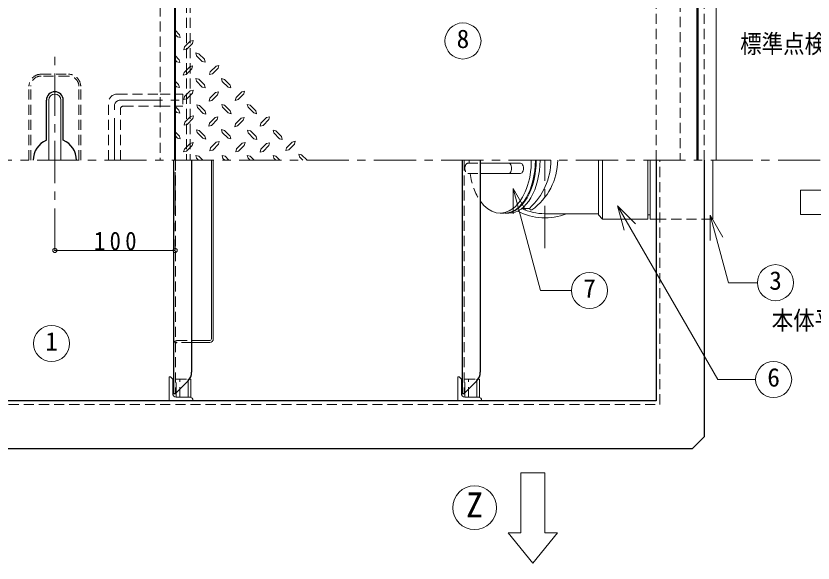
# Model space of a CAD drawing. Units: millimetres at full size, sheet at 1:7; details may follow other scales. Extents: x -1487 to 1348, y -983 to 984.
# Drawn here: x -312 to 351, y 224 to 679 of the extents above; entities that cross this region are included whole.
import ezdxf
from ezdxf.enums import TextEntityAlignment as Align

# ---------------------------------------------------------------- set-up
doc = ezdxf.new("R2010")
doc.units = ezdxf.units.MM
doc.header["$LTSCALE"] = 7
doc.header["$PDMODE"] = 32
doc.header["$PDSIZE"] = 3.5
doc.linetypes.add('CHAIN1', pattern=[8, 5, -1, 1, -1])
doc.linetypes.add('DASHED1', pattern=[1.8, 1.2, -0.6])
doc.layers.add('0-A', color=4, linetype='Continuous', lineweight=9)
doc.styles.add('ＭＳ ゴシック', font='')
doc.styles.get('ＭＳ ゴシック').set_extended_font_data('MS Gothic')

msp = doc.modelspace()

# ---------------------------------------------------------------- linework, layer by layer
at = {"layer": '0-A', "color": 7, "lineweight": 18}
for p, q in [((270.143, 808.513), (270.143, 558.513)), ((255.143, 793.513), (255.143, 558.513)), ((-284.857, 558.513), (-284.857, 608.513)), ((-274.857, 558.513), (-274.857, 608.513)), ((172.143, 558.513), (172.143, 513.013)), ((175.643, 558.513), (175.643, 509.513)), ((213.143, 558.513), (213.143, 509.513)), ((215.143, 558.513), (215.143, 509.513)), ((267.143, 509.513), (267.143, 558.513)), ((101.373, 534.989), (111.873, 516.802)), ((101.373, 534.989), (101.373, 513.989)), ((101.373, 534.989), (124.102, 450.164)), ((108.512, 518.513), (114.805, 518.513)), ((188.027, 520.552), (202.876, 505.703)), ((188.027, 520.552), (193.462, 500.267)), ((188.027, 520.552), (271.394, 376.155)), ((93.8, 514.485), (90.44, 514.485)), ((97.689, 514.485), (94.507, 514.485)), ((127.643, 514.013), (172.143, 514.013)), ((172.143, 513.013), (175.643, 509.513)), ((265.101, 512.859), (275.601, 494.673)), ((265.101, 512.859), (265.101, 491.859)), ((265.101, 512.859), (280.156, 456.674)), ((175.643, 509.513), (213.143, 509.513)), ((215.143, 509.513), (220.143, 509.513)), ((260.143, 509.513), (267.143, 509.513)), ((304.395, 456.674), (280.156, 456.674)), ((149.764, 450.164), (124.102, 450.164)), ((-184.857, 358.513), (-184.857, 378.513)), ((55.143, 358.513), (55.143, 378.513)), ((-181.857, 364.513), (-181.857, 375.513)), ((-168.864, 361.513), (-168.864, 375.33)), ((-166.707, 376.513), (-167.899, 376.513)), ((-166.707, 361.513), (-166.707, 376.513)), ((58.143, 364.513), (58.143, 375.513)), ((71.136, 361.513), (71.136, 375.33)), ((73.293, 376.513), (72.101, 376.513)), ((73.293, 361.513), (73.293, 376.513)), ((302.812, 376.155), (271.394, 376.155)), ((-178.857, 361.513), (-178.857, 365.268)), ((61.143, 361.513), (61.143, 365.268)), ((-178.857, 361.513), (-166.707, 361.513)), ((61.143, 361.513), (73.293, 361.513))]:
    msp.add_line(p, q, dxfattribs=at)
at = {"layer": '0-A', "color": 1, "lineweight": 40}
msp.add_line((-179.857, 558.513), (-179.857, 792.513), dxfattribs=at)
at = {"layer": '0-A', "color": 5, "lineweight": 25}
for p, q in [((254.143, 558.513), (254.143, 792.513)), ((-286.857, 575.096), (-286.857, 608.513)), ((-272.857, 575.096), (-272.857, 608.513)), ((-181.107, 558.513), (-181.107, 364.513)), ((-166.107, 558.513), (-166.107, 382.225)), ((58.893, 558.513), (58.893, 364.513)), ((73.893, 558.513), (73.893, 382.225)), ((220.143, 558.513), (220.143, 358.513)), ((260.143, 558.513), (260.143, 328.513)), ((-169.013, 375.177), (-179.607, 364.513)), ((70.987, 375.177), (60.393, 364.513)), ((220.143, 358.513), (-579.857, 358.513)), ((-181.107, 364.513), (-179.612, 364.513)), ((58.893, 364.513), (60.388, 364.513)), ((260.143, 328.513), (250.143, 318.513)), ((250.143, 318.513), (-609.857, 318.513))]:
    msp.add_line(p, q, dxfattribs=at)
at = {"layer": '0-A', "linetype": 'DASHED1'}
for p, q in [((260.143, 558.513), (260.143, 788.513)), ((240.143, 778.513), (240.143, 558.513)), ((220.143, 558.513), (220.143, 758.513)), ((-170.357, 752.513), (-170.357, 558.513)), ((-192.357, 613.513), (-173.357, 613.513)), ((-173.357, 613.513), (-173.357, 603.513)), ((-192.357, 603.513), (-173.357, 603.513)), ((63.554, 556.013), (73.893, 556.013)), ((63.554, 547.513), (73.893, 547.513)), ((220.143, 509.513), (260.143, 509.513)), ((-178.107, 408.513), (-166.107, 408.513)), ((-166.107, 407.013), (-178.107, 407.013)), ((-178.857, 376.513), (-167.899, 376.513)), ((-178.857, 365.268), (-178.857, 376.513)), ((-175.857, 361.513), (-175.857, 376.513)), ((-168.864, 375.33), (-168.864, 376.51)), ((61.143, 376.513), (72.101, 376.513)), ((61.143, 365.268), (61.143, 376.513)), ((64.143, 361.513), (64.143, 376.513)), ((71.136, 375.33), (71.136, 376.51))]:
    msp.add_line(p, q, dxfattribs=at)
at = {"layer": '0-A', "color": 7, "linetype": 'DASHED1', "lineweight": 18}
for p, q in [((-192.357, 749.513), (-192.357, 558.513)), ((-167.357, 752.513), (-167.357, 558.513)), ((-291.357, 630.013), (-268.357, 630.013)), ((-268.357, 628.513), (-291.357, 628.513)), ((-301.357, 558.513), (-301.357, 620.013)), ((-299.857, 558.513), (-299.857, 620.013)), ((-259.857, 558.513), (-259.857, 620.013)), ((-258.357, 558.513), (-258.357, 620.013)), ((-227.857, 613.513), (-192.357, 613.513)), ((-235.357, 558.513), (-235.357, 606.013)), ((-222.857, 603.513), (-192.357, 603.513)), ((-225.357, 558.513), (-225.357, 601.013)), ((-179.607, 558.513), (-179.607, 364.513)), ((60.393, 558.513), (60.393, 364.513)), ((223.143, 355.513), (223.143, 558.513)), ((-582.857, 355.513), (223.143, 355.513))]:
    msp.add_line(p, q, dxfattribs=at)
at = {"layer": '0-A'}
for p, q in [((-176.22, 662.913), (-179.857, 666.696)), ((-177.945, 661.113), (-179.857, 663.026)), ((-176.22, 662.913), (-175.545, 660.513)), ((-177.945, 661.113), (-175.545, 660.513)), ((-167.295, 657.438), (-171.945, 652.713)), ((-167.295, 657.438), (-164.895, 658.113)), ((-165.495, 655.713), (-164.895, 658.113)), ((-172.62, 650.313), (-171.945, 652.713)), ((-170.22, 650.988), (-172.62, 650.313)), ((-165.495, 655.713), (-170.22, 650.988)), ((-176.595, 642.138), (-179.857, 645.531)), ((-162.645, 647.763), (-160.245, 647.088)), ((-161.97, 645.363), (-162.645, 647.763)), ((-157.245, 640.638), (-161.97, 645.363)), ((-155.52, 642.438), (-160.245, 647.088)), ((-178.32, 640.338), (-179.857, 641.876)), ((-178.32, 640.338), (-175.92, 639.738)), ((-176.595, 642.138), (-175.92, 639.738)), ((-167.745, 636.288), (-172.395, 631.563)), ((-167.745, 636.288), (-165.345, 636.888)), ((-165.945, 634.563), (-165.345, 636.888)), ((-157.245, 640.638), (-154.845, 640.038)), ((-155.52, 642.438), (-154.845, 640.038)), ((-145.845, 636.738), (-150.57, 632.013)), ((-145.845, 636.738), (-143.445, 637.413)), ((-144.12, 635.013), (-143.445, 637.413)), ((-173.07, 629.163), (-172.395, 631.563)), ((-170.67, 629.763), (-173.07, 629.163)), ((-165.945, 634.563), (-170.67, 629.763)), ((-144.12, 635.013), (-148.845, 630.288)), ((-176.895, 621.363), (-179.857, 624.326)), ((-162.645, 626.463), (-160.245, 625.863)), ((-162.045, 624.138), (-162.645, 626.463)), ((-157.245, 619.338), (-162.045, 624.138)), ((-155.52, 621.138), (-160.245, 625.863)), ((-141.195, 626.388), (-138.795, 625.713)), ((-140.595, 623.988), (-141.195, 626.388)), ((-135.87, 619.263), (-140.595, 623.988)), ((-134.145, 620.988), (-138.795, 625.713)), ((-178.695, 619.563), (-179.857, 620.726)), ((-178.695, 619.563), (-176.295, 618.963)), ((-176.895, 621.363), (-176.295, 618.963)), ((-167.295, 616.113), (-164.895, 616.713)), ((-165.495, 614.388), (-164.895, 616.713)), ((-157.245, 619.338), (-154.92, 618.738)), ((-155.52, 621.138), (-154.92, 618.738)), ((-135.87, 619.263), (-133.47, 618.588)), ((-134.145, 620.988), (-133.47, 618.588)), ((-172.62, 608.988), (-171.945, 611.388)), ((-167.295, 616.113), (-171.945, 611.388)), ((-165.495, 614.388), (-170.22, 609.588)), ((-146.22, 614.763), (-150.945, 610.038)), ((-144.495, 613.038), (-149.22, 608.313)), ((-146.22, 614.763), (-143.82, 615.438)), ((-144.495, 613.038), (-143.82, 615.438)), ((-124.47, 615.363), (-129.195, 610.638)), ((-124.47, 615.363), (-122.07, 616.038)), ((-122.745, 613.638), (-122.07, 616.038)), ((-176.67, 600.063), (-179.857, 603.251)), ((-170.22, 609.588), (-172.62, 608.988)), ((-161.895, 604.638), (-159.495, 603.963)), ((-161.295, 602.238), (-161.895, 604.638)), ((-154.77, 599.238), (-159.495, 603.963)), ((-141.12, 604.938), (-138.72, 604.263)), ((-140.445, 602.538), (-141.12, 604.938)), ((-133.995, 599.538), (-138.72, 604.263)), ((-119.82, 604.938), (-117.42, 604.338)), ((-119.22, 602.613), (-119.82, 604.938)), ((-112.695, 599.613), (-117.42, 604.338)), ((-178.395, 598.263), (-179.857, 599.726)), ((-178.395, 598.263), (-175.995, 597.663)), ((-176.67, 600.063), (-175.995, 597.663)), ((-156.495, 597.513), (-161.295, 602.238)), ((-156.495, 597.513), (-154.17, 596.838)), ((-154.77, 599.238), (-154.17, 596.838)), ((-135.72, 597.813), (-140.445, 602.538)), ((-135.72, 597.813), (-133.32, 597.138)), ((-133.995, 599.538), (-133.32, 597.138)), ((-114.42, 597.888), (-119.22, 602.613)), ((-114.42, 597.888), (-112.095, 597.213)), ((-112.695, 599.613), (-112.095, 597.213)), ((-166.92, 594.813), (-171.645, 590.088)), ((-165.195, 593.088), (-169.92, 588.363)), ((-166.92, 594.813), (-164.52, 595.488)), ((-165.195, 593.088), (-164.52, 595.488)), ((-146.595, 593.988), (-151.245, 589.263)), ((-144.795, 592.263), (-149.52, 587.463)), ((-146.595, 593.988), (-144.195, 594.588)), ((-144.795, 592.263), (-144.195, 594.588)), ((-124.92, 593.463), (-129.645, 588.738)), ((-123.195, 591.738), (-127.92, 587.013)), ((-124.92, 593.463), (-122.52, 594.138)), ((-123.195, 591.738), (-122.52, 594.138)), ((-103.77, 593.988), (-108.495, 589.263)), ((-102.045, 592.263), (-106.77, 587.463)), ((-103.77, 593.988), (-101.37, 594.588)), ((-102.045, 592.263), (-101.37, 594.588)), ((-162.195, 583.788), (-159.795, 583.188)), ((-161.52, 581.463), (-162.195, 583.788)), ((-151.92, 586.863), (-151.245, 589.263)), ((-149.52, 587.463), (-151.92, 586.863)), ((-141.195, 583.938), (-138.795, 583.263)), ((-140.595, 581.538), (-141.195, 583.938)), ((-134.145, 578.613), (-138.795, 583.263)), ((-130.245, 586.338), (-129.645, 588.738)), ((-127.92, 587.013), (-130.245, 586.338)), ((-119.67, 583.488), (-117.27, 582.888)), ((-119.07, 581.163), (-119.67, 583.488)), ((-109.095, 586.863), (-108.495, 589.263)), ((-106.77, 587.463), (-109.095, 586.863)), ((-176.22, 578.613), (-179.857, 582.251)), ((-177.945, 576.813), (-179.857, 578.999)), ((-177.945, 576.813), (-175.545, 576.213)), ((-176.22, 578.613), (-175.545, 576.213)), ((-156.795, 576.738), (-161.52, 581.463)), ((-155.07, 578.463), (-159.795, 583.188)), ((-156.795, 576.738), (-154.395, 576.063)), ((-155.07, 578.463), (-154.395, 576.063)), ((-135.87, 576.813), (-140.595, 581.538)), ((-135.87, 576.813), (-133.47, 576.213)), ((-134.145, 578.613), (-133.47, 576.213)), ((-114.27, 576.438), (-119.07, 581.163)), ((-112.545, 578.163), (-117.27, 582.888)), ((-112.545, 578.163), (-111.945, 575.763)), ((-93.045, 576.438), (-97.77, 581.238)), ((-91.32, 578.238), (-96.045, 582.963)), ((-91.32, 578.238), (-90.72, 575.838)), ((-167.37, 572.538), (-172.095, 567.813)), ((-165.645, 570.813), (-170.37, 566.013)), ((-167.37, 572.538), (-164.97, 573.138)), ((-165.645, 570.813), (-164.97, 573.138)), ((-145.62, 573.513), (-150.345, 568.788)), ((-143.82, 571.788), (-148.62, 566.988)), ((-145.62, 573.513), (-143.22, 574.113)), ((-143.82, 571.788), (-143.22, 574.113)), ((-124.095, 572.613), (-128.82, 567.888)), ((-122.37, 570.888), (-127.095, 566.088)), ((-124.095, 572.613), (-121.695, 573.213)), ((-122.37, 570.888), (-121.695, 573.213)), ((-114.27, 576.438), (-111.945, 575.763)), ((-103.845, 572.388), (-108.495, 567.663)), ((-103.845, 572.388), (-101.445, 572.988)), ((-102.045, 570.663), (-101.445, 572.988)), ((-93.045, 576.438), (-90.72, 575.838)), ((-82.395, 573.663), (-87.12, 568.938)), ((-80.595, 571.938), (-85.395, 567.138)), ((-82.395, 573.663), (-79.995, 574.263)), ((-80.595, 571.938), (-79.995, 574.263)), ((-172.77, 565.413), (-172.095, 567.813)), ((-170.37, 566.013), (-172.77, 565.413)), ((-150.945, 566.388), (-150.345, 568.788)), ((-148.62, 566.988), (-150.945, 566.388)), ((-87.72, 566.538), (-87.12, 568.938)), ((-85.395, 567.138), (-87.72, 566.538)), ((-162.645, 562.563), (-160.245, 561.888)), ((-161.97, 560.163), (-162.645, 562.563)), ((-160.32, 558.513), (-161.97, 560.163)), ((-156.87, 558.513), (-160.245, 561.888)), ((-149.607, 410.013), (-149.607, 558.513)), ((-148.107, 410.013), (-148.107, 558.513)), ((-140.745, 562.413), (-138.345, 561.813)), ((-140.145, 560.088), (-140.745, 562.413)), ((-138.57, 558.513), (-140.145, 560.088)), ((-135.172, 558.513), (-138.345, 561.813)), ((-119.82, 562.563), (-117.42, 561.888)), ((-119.22, 560.163), (-119.82, 562.563)), ((-117.57, 558.513), (-119.22, 560.163)), ((-114.045, 558.513), (-117.42, 561.888)), ((-92.67, 558.513), (-96.045, 561.888)), ((-73.695, 558.513), (-76.395, 561.213)), ((-70.137, 558.513), (-74.67, 562.938)), ((73.893, 556.013), (107.35, 556.013)), ((73.893, 547.513), (107.35, 547.513)), ((390.143, 533.513), (340.143, 533.513)), ((340.143, 513.513), (340.143, 533.513)), ((213.143, 513.013), (215.143, 513.013)), ((340.143, 513.513), (390.143, 513.513)), ((-179.857, 483.513), (-279.857, 483.513)), ((-166.107, 408.513), (-151.107, 408.513)), ((-166.107, 407.013), (-151.107, 407.013)), ((107.643, 298.513), (127.643, 298.513)), ((107.643, 298.513), (107.643, 248.513)), ((127.643, 248.513), (127.643, 298.513)), ((107.643, 248.513), (97.143, 248.513)), ((117.643, 223.513), (97.143, 248.513)), ((117.643, 223.513), (138.143, 248.513)), ((127.643, 248.513), (138.143, 248.513))]:
    msp.add_line(p, q, dxfattribs=at)
at = {"layer": '0-A', "linetype": 'CHAIN1'}
for p, q in [((-279.857, 483.513), (-279.857, 645.013)), ((-230.357, 558.513), (-230.357, 603.513)), ((-225.357, 608.513), (-173.357, 608.513)), ((-686.524, 558.513), (515.143, 558.513)), ((127.643, 485.513), (127.643, 558.513)), ((-179.857, 548.513), (-179.857, 483.513))]:
    msp.add_line(p, q, dxfattribs=at)
at = {"layer": '0-A'}
for points in [[(-148.845, 630.288), (-151.245, 629.688), (-150.57, 632.013)], [(-149.22, 608.313), (-151.62, 607.713), (-150.945, 610.038)], [(-122.745, 613.638), (-127.47, 608.913), (-129.795, 608.238), (-129.195, 610.638)], [(-169.92, 588.363), (-172.245, 587.688), (-171.645, 590.088)], [(-97.77, 581.238), (-98.445, 583.563), (-96.045, 582.963)], [(-102.045, 570.663), (-106.77, 565.863), (-109.17, 565.263), (-108.495, 567.663)], [(-127.095, 566.088), (-129.42, 565.488), (-128.82, 567.888)], [(-76.395, 561.213), (-77.07, 563.613), (-74.67, 562.938)], [(-96.12, 558.513), (-97.77, 560.163), (-98.445, 562.488), (-96.045, 561.888)]]:
    msp.add_lwpolyline(points, dxfattribs=at)
at = {"layer": '0-A', "color": 7, "lineweight": 18}
for centre, radius in [((59.492, 657.697), 15), ((319.395, 456.674), 15), ((164.764, 450.164), 15), ((-282.559, 406.097), 15), ((317.812, 376.155), 15), ((69.143, 269.513), 18.2)]:
    msp.add_circle(centre, radius, dxfattribs=at)
at = {"layer": '0-A', "color": 7, "linetype": 'DASHED1', "lineweight": 18}
for centre, radius, start, end in [((-291.357, 620.013), 10, 90, 180), ((-268.357, 620.013), 10, 0, 90), ((-291.357, 620.013), 8.5, 90, 180), ((-268.357, 620.013), 8.5, 0, 90), ((-227.857, 606.013), 7.5, 90, 180), ((-222.857, 601.013), 2.5, 90, 180)]:
    msp.add_arc(centre, radius, start, end, dxfattribs=at)
at = {"layer": '0-A', "color": 5, "lineweight": 25}
for centre, radius, start, end in [((-279.857, 608.513), 7, 0, 180), ((-279.857, 558.513), 18, 112.88538, 180), ((-279.857, 558.513), 18, 0, 67.11462), ((-176.107, 382.225), 10, 315.18818, 0), ((63.893, 382.225), 10, 315.18818, 0)]:
    msp.add_arc(centre, radius, start, end, dxfattribs=at)
at = {"layer": '0-A', "color": 7, "lineweight": 18}
for centre, radius, start, end in [((-279.857, 608.513), 5, 0, 180), ((78.721, 558.513), 53.87, 312.05333, 0), ((87.225, 558.858), 51.022, 305.27323, 359.61233), ((127.643, 558.513), 44.5, 244.33612, 270), ((116.247, 518.578), 1.444, 182.57363, 287.82933), ((127.643, 558.513), 48, 241.74128, 292.01537), ((-184.857, 375.513), 3, 0, 90), ((55.143, 375.513), 3, 0, 90), ((-178.857, 364.513), 3, 180, 270), ((-167.857, 358.513), 3, 0, 90), ((61.143, 364.513), 3, 180, 270), ((72.143, 358.513), 3, 0, 90)]:
    msp.add_arc(centre, radius, start, end, dxfattribs=at)
at = {"layer": '0-A', "linetype": 'CHAIN1'}
msp.add_arc((-225.357, 603.513), 5, 90, 180, dxfattribs=at)
at = {"layer": '0-A', "linetype": 'DASHED1'}
for radius, start in [(3, 90.00252), (1.5, 90)]:
    msp.add_arc((-178.107, 405.513), radius, start, 180, dxfattribs=at)
at = {"layer": '0-A'}
for radius in [1.5, 3]:
    msp.add_arc((-151.107, 410.013), radius, 270, 0, dxfattribs=at)
at = {"layer": '0-A', "linetype": 'DASHED1'}
for centre, major_axis, start_param, end_param in [((90.44, 558.513), (0, 44.028), 1.5707963, 1.6276084), ((63.554, 551.763), (0, 4.25), 6.2831853, 9.424778), ((90.44, 558.513), (0, 44.028), 1.82331, 2.4484856)]:
    msp.add_ellipse(centre, major_axis=major_axis, ratio=0.588235, start_param=start_param, end_param=end_param, dxfattribs=at)
at = {"layer": '0-A', "color": 7, "lineweight": 18}
for centre, start_param in [((90.44, 558.513), 2.4484856), ((93.8, 558.513), 3.1415927), ((94.507, 558.513), 3.1415927), ((97.689, 558.513), 3.1415927)]:
    msp.add_ellipse(centre, major_axis=(0, 44.028), ratio=0.588235, start_param=start_param, end_param=4.712389, dxfattribs=at)
at = {"layer": '0-A'}
for centre in [(97.445, 551.763), (107.35, 551.763)]:
    msp.add_ellipse(centre, major_axis=(0, -4.25), ratio=0.588235, start_param=6.2831853, end_param=9.424778, dxfattribs=at)
for p in [(-279.857, 483.513), (-179.857, 483.513)]:
    msp.add_point(p, dxfattribs=at)

# ---------------------------------------------------------------- texts
at = {"layer": '0-A', "color": 7, "style": 'ＭＳ ゴシック'}
for s, height, p in [('8', 15.4, (54.242, 647.197)), ('3', 15.4, (314.145, 446.174)), ('7', 15.4, (159.514, 439.664)), ('1', 15.4, (-287.809, 395.597)), ('6', 15.4, (312.562, 365.655)), ('Z', 20.53, (62.143, 255.513))]:
    msp.add_text(s, height=height, dxfattribs=at).set_placement(p, align=Align.BOTTOM_LEFT)
at = {"layer": '0-A', "color": 7, "style": 'ＭＳ ゴシック', "width": 0.85}
for s, p in [('標準点検蓋伏せ図', (290.009, 643.013)), ('本体平面図', (316.259, 413.013))]:
    msp.add_text(s, height=15.4, dxfattribs=at).set_placement(p, align=Align.BOTTOM_LEFT)
at = {"layer": '0-A', "color": 7, "insert": (-247.357, 483.513), "char_height": 15.4, "attachment_point": 7, "style": 'ＭＳ ゴシック'}
msp.add_mtext('\\T1.38;\\W0.9;100', dxfattribs=at)

doc.saveas('drawing.dxf')
